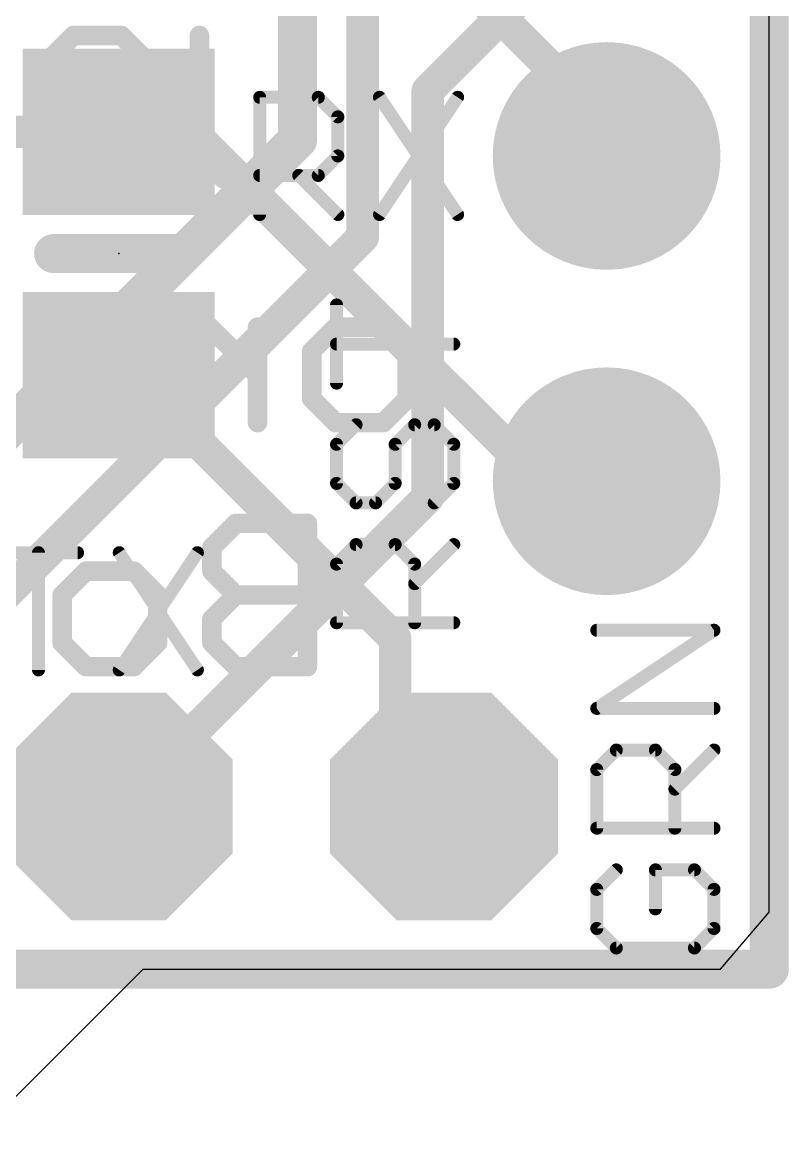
# Model space of a CAD drawing. Extents: x -9 to 9, y -1.3 to 37.
# Drawn here: x 3.06 to 9.04, y -1.27 to 7.39 of the extents above; entities that cross this region are included whole.
import ezdxf

# ---------------------------------------------------------------- set-up
doc = ezdxf.new("R2010")
doc.units = 0
for name, color, linetype in [('1', 12, 'CONTINUOUS'), ('16', 132, 'CONTINUOUS'), ('17', 110, 'CONTINUOUS'), ('20', 53, 'CONTINUOUS'), ('21', 40, 'CONTINUOUS'), ('22', 6, 'CONTINUOUS'), ('23', 53, 'CONTINUOUS')]:
    doc.layers.add(name, color=color, linetype=linetype)

# ---------------------------------------------------------------- blocks, each defined once
blk = doc.blocks.new('RECT')
blk.add_solid([(-0.5, -0.5), (0.5, -0.5), (-0.5, 0.5), (0.5, 0.5)])
blk = doc.blocks.new('OCTAGONP')
at = {"const_width": 0.5}
blk.add_lwpolyline([(-0.25, -0.1036), (-0.25, 0.1036), (-0.1036, 0.25), (0.1036, 0.25), (0.25, 0.1036), (0.25, -0.1036), (0.1036, -0.25), (-0.1036, -0.25), (-0.25, -0.1036), (-0.25, 0.1036)], dxfattribs=at)
blk = doc.blocks.new('ROUNDP')
at = {"const_width": 0.5}
blk.add_lwpolyline([(0, -0.25, 1), (0, 0.25, 1), (0, -0.25)], format="xyb", dxfattribs=at)

msp = doc.modelspace()

# ---------------------------------------------------------------- linework, layer by layer
at = {"layer": '1', "const_width": 0.254}
for points in [[(6.096, 8.128), (7.62, 6.604)], [(7.62, 6.604), (7.62, 6.35)], [(2.835, 6.538), (3.81, 6.538)], [(3.81, 6.538), (4.384, 6.538)], [(4.384, 6.538), (7.073, 3.849)], [(3.91, 4.638), (3.81, 4.638)], [(5.969, 2.579), (3.91, 4.638)], [(7.073, 3.849), (7.073, 3.81)], [(7.073, 3.81), (7.62, 3.81)], [(5.969, 2.579), (5.969, 1.651)], [(5.969, 1.651), (6.35, 1.27)]]:
    msp.add_lwpolyline(points, dxfattribs=at)
at = {"layer": '1', "const_width": 0.127}
for points in [[(7.6835, 6.604, 1), (7.5565, 6.604)], [(7.5751, 6.5591, 1), (7.6649, 6.6489)], [(3.81, 6.6015, 1), (3.81, 6.4745)], [(3.81, 6.4745, 1), (3.81, 6.6015)], [(4.4289, 6.5829, 1), (4.3391, 6.4931)], [(4.384, 6.4745, 1), (4.384, 6.6015)], [(7.5565, 6.35, 1), (7.6835, 6.35)], [(3.81, 4.7015, 1), (3.81, 4.5745)], [(3.9549, 4.6829, 1), (3.8651, 4.5931)], [(3.91, 4.5745, 1), (3.91, 4.7015)], [(7.1365, 3.849, 1), (7.0095, 3.849)], [(7.073, 3.8735, 1), (7.073, 3.7465)], [(7.0281, 3.8041, 1), (7.1179, 3.8939)], [(7.62, 3.7465, 1), (7.62, 3.8735)], [(7.0095, 3.81, 1), (7.1365, 3.81)], [(6.0325, 2.579, 1), (5.9055, 2.579)], [(5.9241, 2.5341, 1), (6.0139, 2.6239)], [(6.0139, 1.6959, 1), (5.9241, 1.6061)], [(5.9055, 1.651, 1), (6.0325, 1.651)], [(6.3051, 1.2251, 1), (6.3949, 1.3149)]]:
    msp.add_lwpolyline(points, format="xyb", dxfattribs=at)
at = {"layer": '16'}
for points, const_width in [([(8.89, 0), (8.89, 36.83)], 0.3048), ([(5.207, 6.477), (5.207, 8.4455)], 0.3048), ([(6.223, 6.858), (7.62, 8.255)], 0.254), ([(5.715, 5.715), (5.715, 7.747)], 0.254), ([(6.223, 3.683), (6.223, 6.858)], 0.254), ([(1.524, 2.794), (5.207, 6.477)], 0.3048), ([(1.27, 1.27), (5.715, 5.715)], 0.254), ([(3.81, 1.27), (6.223, 3.683)], 0.254), ([(-8.89, 0), (8.89, 0)], 0.3048)]:
    msp.add_lwpolyline(points, dxfattribs=dict(at, const_width=const_width))
for points, const_width in [([(6.2865, 6.858, 1), (6.1595, 6.858)], 0.127), ([(6.1781, 6.9029, 1), (6.2679, 6.8131)], 0.127), ([(5.2609, 6.4231, 1), (5.1531, 6.5309)], 0.1524), ([(5.1308, 6.477, 1), (5.2832, 6.477)], 0.1524), ([(5.7599, 5.6701, 1), (5.6701, 5.7599)], 0.127), ([(5.6515, 5.715, 1), (5.7785, 5.715)], 0.127), ([(6.1595, 3.683, 1), (6.2865, 3.683)], 0.127), ([(6.2679, 3.6381, 1), (6.1781, 3.7279)], 0.127), ([(3.7651, 1.3149, 1), (3.8549, 1.2251)], 0.127), ([(8.89, -0.0762, 1), (8.89, 0.0762)], 0.1524), ([(8.8138, 0, 1), (8.9662, 0)], 0.1524)]:
    msp.add_lwpolyline(points, format="xyb", dxfattribs=dict(at, const_width=const_width))
at = {"layer": '20'}
for p, q in [((8.89, 0.4445), (8.89, 34.163)), ((8.509, 0), (8.89, 0.4445)), ((2.7305, -1.27), (4.0005, 0)), ((4.0005, 0), (8.509, 0))]:
    msp.add_line(p, q, dxfattribs=at)
at = {"layer": '21'}
for points, const_width in [([(4.9108, 5.8928), (4.9108, 6.808)], 0.1016), ([(4.9108, 6.808), (5.3684, 6.808)], 0.1016), ([(5.3684, 6.808), (5.5209, 6.6555)], 0.1016), ([(5.8463, 6.808), (6.4564, 5.8928)], 0.1016), ([(6.4564, 6.808), (5.8463, 5.8928)], 0.1016), ([(5.5209, 6.6555), (5.5209, 6.3504)], 0.1016), ([(5.5209, 6.3504), (5.3684, 6.1979)], 0.1016), ([(5.3684, 6.1979), (4.9108, 6.1979)], 0.1016), ([(5.2158, 6.1979), (5.5209, 5.8928)], 0.1016), ([(4.318, 5.588), (3.302, 5.588)], 0.3048), ([(5.511, 4.5763), (5.511, 5.1864)], 0.1016), ([(6.4262, 4.8813), (5.511, 4.8813)], 0.1016), ([(5.6635, 4.2509), (5.511, 4.0984)], 0.1016), ([(5.9686, 4.0984), (6.1211, 4.2509)], 0.1016), ([(6.1211, 4.2509), (6.2737, 4.2509)], 0.1016), ([(6.2737, 4.2509), (6.4262, 4.0984)], 0.1016), ([(5.511, 4.0984), (5.511, 3.7933)], 0.1016), ([(5.9686, 3.7933), (5.9686, 4.0984)], 0.1016), ([(6.4262, 4.0984), (6.4262, 3.7933)], 0.1016), ([(5.511, 3.7933), (5.6635, 3.6408)], 0.1016), ([(5.8161, 3.6408), (5.9686, 3.7933)], 0.1016), ([(6.4262, 3.7933), (6.2737, 3.6408)], 0.1016), ([(5.6635, 3.6408), (5.8161, 3.6408)], 0.1016), ([(2.8788, 3.252), (3.4889, 3.252)], 0.1016), ([(3.1838, 2.3368), (3.1838, 3.252)], 0.1016), ([(3.8143, 3.252), (4.4244, 2.3368)], 0.1016), ([(4.4244, 3.252), (3.8143, 2.3368)], 0.1016), ([(5.511, 3.1628), (5.6635, 3.3154)], 0.1016), ([(5.6635, 3.3154), (5.9686, 3.3154)], 0.1016), ([(5.9686, 3.3154), (6.1211, 3.1628)], 0.1016), ([(6.1211, 3.0103), (6.4262, 3.3154)], 0.1016), ([(5.511, 2.7052), (5.511, 3.1628)], 0.1016), ([(6.1211, 3.1628), (6.1211, 2.7052)], 0.1016), ([(6.4262, 2.7052), (5.511, 2.7052)], 0.1016), ([(7.543, 2.0363), (8.4582, 2.6464)], 0.1016), ([(8.4582, 2.6464), (7.543, 2.6464)], 0.1016), ([(8.4582, 2.0363), (7.543, 2.0363)], 0.1016), ([(7.543, 1.5584), (7.6956, 1.7109)], 0.1016), ([(7.6956, 1.7109), (8.0006, 1.7109)], 0.1016), ([(8.0006, 1.7109), (8.1531, 1.5584)], 0.1016), ([(8.1531, 1.4058), (8.4582, 1.7109)], 0.1016), ([(7.543, 1.1008), (7.543, 1.5584)], 0.1016), ([(8.1531, 1.5584), (8.1531, 1.1008)], 0.1016), ([(8.4582, 1.1008), (7.543, 1.1008)], 0.1016), ([(7.6956, 0.7754), (7.543, 0.6228)], 0.1016), ([(8.3057, 0.7754), (8.0006, 0.7754)], 0.1016), ([(8.0006, 0.7754), (8.0006, 0.4703)], 0.1016), ([(8.4582, 0.6228), (8.3057, 0.7754)], 0.1016), ([(7.543, 0.6228), (7.543, 0.3178)], 0.1016), ([(8.4582, 0.3178), (8.4582, 0.6228)], 0.1016), ([(7.543, 0.3178), (7.6956, 0.1652)], 0.1016), ([(8.3057, 0.1652), (8.4582, 0.3178)], 0.1016), ([(7.6956, 0.1652), (8.3057, 0.1652)], 0.1016)]:
    msp.add_lwpolyline(points, dxfattribs=dict(at, const_width=const_width))
for points, const_width in [([(4.9362, 6.808, 1), (4.8854, 6.808)], 0.0508), ([(4.9108, 6.8334, 1), (4.9108, 6.7826)], 0.0508), ([(5.3863, 6.8259, 1), (5.3504, 6.79)], 0.0508), ([(5.3684, 6.7826, 1), (5.3684, 6.8334)], 0.0508), ([(5.8674, 6.8221, 1), (5.8251, 6.7939)], 0.0508), ([(6.4775, 6.7939, 1), (6.4353, 6.8221)], 0.0508), ([(5.5463, 6.6555, 1), (5.4955, 6.6555)], 0.0508), ([(5.5029, 6.6375, 1), (5.5388, 6.6734)], 0.0508), ([(5.4955, 6.3504, 1), (5.5463, 6.3504)], 0.0508), ([(5.5388, 6.3324, 1), (5.5029, 6.3684)], 0.0508), ([(4.9108, 6.2233, 1), (4.9108, 6.1725)], 0.0508), ([(5.2338, 6.2158, 1), (5.1979, 6.1799)], 0.0508), ([(5.3504, 6.2158, 1), (5.3863, 6.1799)], 0.0508), ([(5.3684, 6.1725, 1), (5.3684, 6.2233)], 0.0508), ([(4.8854, 5.8928, 1), (4.9362, 5.8928)], 0.0508), ([(5.5029, 5.8748, 1), (5.5388, 5.9108)], 0.0508), ([(5.8251, 5.9069, 1), (5.8674, 5.8787)], 0.0508), ([(6.4353, 5.8787, 1), (6.4775, 5.9069)], 0.0508), ([(3.302, 5.6642, 1), (3.302, 5.5118)], 0.1524), ([(4.318, 5.5118, 1), (4.318, 5.6642)], 0.1524), ([(5.5364, 5.1864, 1), (5.4856, 5.1864)], 0.0508), ([(5.511, 4.9067, 1), (5.511, 4.8559)], 0.0508), ([(6.4262, 4.8559, 1), (6.4262, 4.9067)], 0.0508), ([(5.4856, 4.5763, 1), (5.5364, 4.5763)], 0.0508), ([(5.6815, 4.2329, 1), (5.6456, 4.2688)], 0.0508), ([(6.1211, 4.2763, 1), (6.1211, 4.2255)], 0.0508), ([(6.1391, 4.2329, 1), (6.1032, 4.2688)], 0.0508), ([(6.2916, 4.2688, 1), (6.2557, 4.2329)], 0.0508), ([(6.2737, 4.2255, 1), (6.2737, 4.2763)], 0.0508), ([(5.5364, 4.0984, 1), (5.4856, 4.0984)], 0.0508), ([(5.4931, 4.1163, 1), (5.529, 4.0804)], 0.0508), ([(5.994, 4.0984, 1), (5.9432, 4.0984)], 0.0508), ([(5.9506, 4.1163, 1), (5.9866, 4.0804)], 0.0508), ([(6.4516, 4.0984, 1), (6.4008, 4.0984)], 0.0508), ([(6.4082, 4.0804, 1), (6.4442, 4.1163)], 0.0508), ([(5.529, 3.8113, 1), (5.4931, 3.7753)], 0.0508), ([(5.4856, 3.7933, 1), (5.5364, 3.7933)], 0.0508), ([(5.9432, 3.7933, 1), (5.994, 3.7933)], 0.0508), ([(5.9866, 3.7753, 1), (5.9506, 3.8113)], 0.0508), ([(6.4008, 3.7933, 1), (6.4516, 3.7933)], 0.0508), ([(6.4442, 3.7753, 1), (6.4082, 3.8113)], 0.0508), ([(5.6635, 3.6662, 1), (5.6635, 3.6154)], 0.0508), ([(5.6456, 3.6228, 1), (5.6815, 3.6587)], 0.0508), ([(5.7981, 3.6587, 1), (5.834, 3.6228)], 0.0508), ([(5.8161, 3.6154, 1), (5.8161, 3.6662)], 0.0508), ([(6.2557, 3.6587, 1), (6.2916, 3.6228)], 0.0508), ([(3.2092, 3.252, 1), (3.1584, 3.252)], 0.0508), ([(3.4889, 3.2266, 1), (3.4889, 3.2774)], 0.0508), ([(3.8354, 3.2661, 1), (3.7931, 3.2379)], 0.0508), ([(4.4455, 3.2379, 1), (4.4033, 3.2661)], 0.0508), ([(5.6635, 3.3408, 1), (5.6635, 3.29)], 0.0508), ([(5.6815, 3.2974, 1), (5.6456, 3.3333)], 0.0508), ([(5.9866, 3.3333, 1), (5.9506, 3.2974)], 0.0508), ([(5.9686, 3.29, 1), (5.9686, 3.3408)], 0.0508), ([(6.4442, 3.2974, 1), (6.4082, 3.3333)], 0.0508), ([(5.5364, 3.1628, 1), (5.4856, 3.1628)], 0.0508), ([(5.4931, 3.1808, 1), (5.529, 3.1449)], 0.0508), ([(6.1465, 3.1628, 1), (6.0957, 3.1628)], 0.0508), ([(6.1032, 3.1449, 1), (6.1391, 3.1808)], 0.0508), ([(6.1032, 3.0283, 1), (6.1391, 2.9923)], 0.0508), ([(5.511, 2.7306, 1), (5.511, 2.6798)], 0.0508), ([(5.4856, 2.7052, 1), (5.5364, 2.7052)], 0.0508), ([(6.0957, 2.7052, 1), (6.1465, 2.7052)], 0.0508), ([(6.4262, 2.6798, 1), (6.4262, 2.7306)], 0.0508), ([(7.543, 2.6718, 1), (7.543, 2.621)], 0.0508), ([(8.4723, 2.6253, 1), (8.4441, 2.6675)], 0.0508), ([(8.4582, 2.621, 1), (8.4582, 2.6718)], 0.0508), ([(3.1584, 2.3368, 1), (3.2092, 2.3368)], 0.0508), ([(3.7931, 2.3509, 1), (3.8354, 2.3227)], 0.0508), ([(4.4033, 2.3227, 1), (4.4455, 2.3509)], 0.0508), ([(7.543, 2.0617, 1), (7.543, 2.0109)], 0.0508), ([(7.5289, 2.0574, 1), (7.5571, 2.0151)], 0.0508), ([(8.4582, 2.0109, 1), (8.4582, 2.0617)], 0.0508), ([(7.6956, 1.7363, 1), (7.6956, 1.6855)], 0.0508), ([(7.7135, 1.6929, 1), (7.6776, 1.7288)], 0.0508), ([(8.0186, 1.7288, 1), (7.9826, 1.6929)], 0.0508), ([(8.0006, 1.6855, 1), (8.0006, 1.7363)], 0.0508), ([(8.4762, 1.6929, 1), (8.4402, 1.7288)], 0.0508), ([(7.5684, 1.5584, 1), (7.5176, 1.5584)], 0.0508), ([(7.5251, 1.5763, 1), (7.561, 1.5404)], 0.0508), ([(8.1785, 1.5584, 1), (8.1277, 1.5584)], 0.0508), ([(8.1352, 1.5404, 1), (8.1711, 1.5763)], 0.0508), ([(8.1352, 1.4238, 1), (8.1711, 1.3879)], 0.0508), ([(7.543, 1.1262, 1), (7.543, 1.0754)], 0.0508), ([(8.4582, 1.0754, 1), (8.4582, 1.1262)], 0.0508), ([(7.5176, 1.1008, 1), (7.5684, 1.1008)], 0.0508), ([(8.1277, 1.1008, 1), (8.1785, 1.1008)], 0.0508), ([(7.7135, 0.7574, 1), (7.6776, 0.7933)], 0.0508), ([(8.0006, 0.8008, 1), (8.0006, 0.75)], 0.0508), ([(8.026, 0.7754, 1), (7.9752, 0.7754)], 0.0508), ([(8.3236, 0.7933, 1), (8.2877, 0.7574)], 0.0508), ([(8.3057, 0.75, 1), (8.3057, 0.8008)], 0.0508), ([(7.5684, 0.6228, 1), (7.5176, 0.6228)], 0.0508), ([(7.5251, 0.6408, 1), (7.561, 0.6049)], 0.0508), ([(8.4836, 0.6228, 1), (8.4328, 0.6228)], 0.0508), ([(8.4402, 0.6049, 1), (8.4762, 0.6408)], 0.0508), ([(7.9752, 0.4703, 1), (8.026, 0.4703)], 0.0508), ([(7.561, 0.3357, 1), (7.5251, 0.2998)], 0.0508), ([(8.4762, 0.2998, 1), (8.4402, 0.3357)], 0.0508), ([(7.5176, 0.3178, 1), (7.5684, 0.3178)], 0.0508), ([(8.4328, 0.3178, 1), (8.4836, 0.3178)], 0.0508), ([(7.6956, 0.1906, 1), (7.6956, 0.1398)], 0.0508), ([(7.6776, 0.1473, 1), (7.7135, 0.1832)], 0.0508), ([(8.2877, 0.1832, 1), (8.3236, 0.1473)], 0.0508), ([(8.3057, 0.1398, 1), (8.3057, 0.1906)], 0.0508)]:
    msp.add_lwpolyline(points, format="xyb", dxfattribs=dict(at, const_width=const_width))
at = {"layer": '22', "const_width": 0.1524}
for points in [[(3.271, 7.1043), (3.4574, 7.2908)], [(3.4574, 7.2908), (3.8303, 7.2908)], [(3.8303, 7.2908), (4.0167, 7.1043)], [(4.4404, 6.3586), (4.4404, 7.2908)], [(5.1861, 7.2908), (5.1861, 6.3586)], [(4.0167, 7.1043), (4.0167, 6.9179)], [(4.0167, 6.9179), (3.8303, 6.7315)], [(3.4574, 6.7315), (3.271, 6.5451)], [(3.8303, 6.7315), (3.4574, 6.7315)], [(3.271, 6.5451), (3.271, 6.3586)], [(3.271, 6.3586), (3.4574, 6.1722)], [(3.8303, 6.1722), (4.0167, 6.3586)], [(4.6268, 6.1722), (4.4404, 6.3586)], [(5.1861, 6.3586), (4.9997, 6.1722)], [(3.4574, 6.1722), (3.8303, 6.1722)], [(4.9997, 6.1722), (4.6268, 6.1722)], [(4.5209, 5.0129), (4.3345, 5.0129)], [(4.8937, 4.6401), (4.5209, 5.0129)], [(4.8937, 4.2672), (4.8937, 5.0129)], [(5.3174, 4.8265), (5.5039, 5.0129)], [(5.5039, 5.0129), (5.8767, 5.0129)], [(5.8767, 5.0129), (6.0631, 4.8265)], [(5.3174, 4.4536), (5.3174, 4.8265)], [(6.0631, 4.8265), (6.0631, 4.4536)], [(5.5039, 4.2672), (5.3174, 4.4536)], [(6.0631, 4.4536), (5.8767, 4.2672)], [(5.8767, 4.2672), (5.5039, 4.2672)], [(4.7243, 3.4808), (4.5378, 3.2943)], [(5.2835, 3.4808), (4.7243, 3.4808)], [(5.2835, 2.3622), (5.2835, 3.4808)], [(4.5378, 3.2943), (4.5378, 3.1079)], [(3.3684, 2.9215), (3.5549, 3.1079)], [(3.5549, 3.1079), (3.9277, 3.1079)], [(3.9277, 3.1079), (4.1142, 2.9215)], [(4.5378, 3.1079), (4.7243, 2.9215)], [(3.3684, 2.5486), (3.3684, 2.9215)], [(4.1142, 2.9215), (4.1142, 2.5486)], [(4.7243, 2.9215), (4.5378, 2.7351)], [(5.2835, 2.9215), (4.7243, 2.9215)], [(4.5378, 2.7351), (4.5378, 2.5486)], [(3.5549, 2.3622), (3.3684, 2.5486)], [(4.1142, 2.5486), (3.9277, 2.3622)], [(4.5378, 2.5486), (4.7243, 2.3622)], [(3.9277, 2.3622), (3.5549, 2.3622)], [(4.7243, 2.3622), (5.2835, 2.3622)]]:
    msp.add_lwpolyline(points, dxfattribs=at)
at = {"layer": '22', "const_width": 0.0762}
for points in [[(3.4574, 7.3289, 1), (3.4574, 7.2527)], [(3.4844, 7.2638, 1), (3.4305, 7.3177)], [(3.8572, 7.3177, 1), (3.8033, 7.2638)], [(3.8303, 7.2527, 1), (3.8303, 7.3289)], [(4.4785, 7.2908, 1), (4.4023, 7.2908)], [(5.2242, 7.2908, 1), (5.148, 7.2908)], [(3.2441, 7.1313, 1), (3.2979, 7.0774)], [(4.0548, 7.1043, 1), (3.9786, 7.1043)], [(3.9898, 7.0774, 1), (4.0436, 7.1313)], [(3.9786, 6.9179, 1), (4.0548, 6.9179)], [(4.0436, 6.891, 1), (3.9898, 6.9448)], [(3.4574, 6.7696, 1), (3.4574, 6.6934)], [(3.4844, 6.7045, 1), (3.4305, 6.7584)], [(3.8033, 6.7584, 1), (3.8572, 6.7045)], [(3.8303, 6.6934, 1), (3.8303, 6.7696)], [(3.3091, 6.5451, 1), (3.2329, 6.5451)], [(3.2441, 6.572, 1), (3.2979, 6.5181)], [(3.2979, 6.3856, 1), (3.2441, 6.3317)], [(4.0436, 6.3317, 1), (3.9898, 6.3856)], [(4.4673, 6.3856, 1), (4.4135, 6.3317)], [(5.213, 6.3317, 1), (5.1592, 6.3856)], [(3.2329, 6.3586, 1), (3.3091, 6.3586)], [(4.4023, 6.3586, 1), (4.4785, 6.3586)], [(5.148, 6.3586, 1), (5.2242, 6.3586)], [(3.4574, 6.2103, 1), (3.4574, 6.1341)], [(3.8303, 6.1341, 1), (3.8303, 6.2103)], [(4.6268, 6.2103, 1), (4.6268, 6.1341)], [(4.9997, 6.1341, 1), (4.9997, 6.2103)], [(3.4305, 6.1453, 1), (3.4844, 6.1991)], [(3.8033, 6.1991, 1), (3.8572, 6.1453)], [(4.5999, 6.1453, 1), (4.6538, 6.1991)], [(4.9727, 6.1991, 1), (5.0266, 6.1453)], [(4.3345, 5.051, 1), (4.3345, 4.9748)], [(4.5478, 5.0398, 1), (4.494, 4.986)], [(4.5209, 4.9748, 1), (4.5209, 5.051)], [(4.9318, 5.0129, 1), (4.8556, 5.0129)], [(5.5039, 5.051, 1), (5.5039, 4.9748)], [(5.5308, 4.986, 1), (5.4769, 5.0398)], [(5.9037, 5.0398, 1), (5.8498, 4.986)], [(5.8767, 4.9748, 1), (5.8767, 5.051)], [(5.3555, 4.8265, 1), (5.2793, 4.8265)], [(5.2905, 4.8534, 1), (5.3444, 4.7995)], [(6.1012, 4.8265, 1), (6.025, 4.8265)], [(6.0362, 4.7995, 1), (6.0901, 4.8534)], [(4.8668, 4.6131, 1), (4.9207, 4.667)], [(5.3444, 4.4806, 1), (5.2905, 4.4267)], [(6.0901, 4.4267, 1), (6.0362, 4.4806)], [(5.2793, 4.4536, 1), (5.3555, 4.4536)], [(6.025, 4.4536, 1), (6.1012, 4.4536)], [(5.5039, 4.3053, 1), (5.5039, 4.2291)], [(5.8767, 4.2291, 1), (5.8767, 4.3053)], [(4.8556, 4.2672, 1), (4.9318, 4.2672)], [(5.4769, 4.2403, 1), (5.5308, 4.2941)], [(5.8498, 4.2941, 1), (5.9037, 4.2403)], [(4.7243, 3.5189, 1), (4.7243, 3.4427)], [(4.7512, 3.4538, 1), (4.6973, 3.5077)], [(5.3216, 3.4808, 1), (5.2454, 3.4808)], [(5.2835, 3.4427, 1), (5.2835, 3.5189)], [(4.5759, 3.2943, 1), (4.4997, 3.2943)], [(4.5109, 3.3213, 1), (4.5648, 3.2674)], [(3.5549, 3.146, 1), (3.5549, 3.0698)], [(3.5818, 3.081, 1), (3.5279, 3.1348)], [(3.9547, 3.1348, 1), (3.9008, 3.081)], [(3.9277, 3.0698, 1), (3.9277, 3.146)], [(4.4997, 3.1079, 1), (4.5759, 3.1079)], [(4.5648, 3.1348, 1), (4.5109, 3.081)], [(3.4065, 2.9215, 1), (3.3303, 2.9215)], [(3.3415, 2.9484, 1), (3.3954, 2.8945)], [(4.1523, 2.9215, 1), (4.0761, 2.9215)], [(4.0872, 2.8945, 1), (4.1411, 2.9484)], [(4.7243, 2.9596, 1), (4.7243, 2.8834)], [(4.7512, 2.8945, 1), (4.6973, 2.9484)], [(4.6973, 2.8945, 1), (4.7512, 2.9484)], [(5.2835, 2.8834, 1), (5.2835, 2.9596)], [(4.5759, 2.7351, 1), (4.4997, 2.7351)], [(4.5109, 2.762, 1), (4.5648, 2.7081)], [(3.3954, 2.5756, 1), (3.3415, 2.5217)], [(4.1411, 2.5217, 1), (4.0872, 2.5756)], [(4.5648, 2.5756, 1), (4.5109, 2.5217)], [(3.3303, 2.5486, 1), (3.4065, 2.5486)], [(4.0761, 2.5486, 1), (4.1523, 2.5486)], [(4.4997, 2.5486, 1), (4.5759, 2.5486)], [(3.5549, 2.4003, 1), (3.5549, 2.3241)], [(3.5279, 2.3353, 1), (3.5818, 2.3891)], [(3.9008, 2.3891, 1), (3.9547, 2.3353)], [(3.9277, 2.3241, 1), (3.9277, 2.4003)], [(4.7243, 2.4003, 1), (4.7243, 2.3241)], [(4.6973, 2.3353, 1), (4.7512, 2.3891)], [(5.2835, 2.3241, 1), (5.2835, 2.4003)], [(5.2454, 2.3622, 1), (5.3216, 2.3622)]]:
    msp.add_lwpolyline(points, format="xyb", dxfattribs=at)
at = {"layer": '23'}
msp.add_point((3.81, 5.588), dxfattribs=at)

# ---------------------------------------------------------------- block references
at = {"layer": '1', "xscale": 1.3, "yscale": 1.5, "rotation": 270}
for p in [(3.81, 6.538), (3.81, 4.638)]:
    msp.add_blockref('RECT', p, dxfattribs=at)
at = {"layer": '17', "xscale": 1.778, "yscale": 1.778}
for p in [(7.62, 6.35), (7.62, 6.35), (7.62, 3.81), (7.62, 3.81)]:
    msp.add_blockref('ROUNDP', p, dxfattribs=at)
at = {"layer": '17', "xscale": 1.778, "yscale": 1.778, "rotation": 90}
for p in [(3.81, 1.27), (3.81, 1.27), (6.35, 1.27), (6.35, 1.27)]:
    msp.add_blockref('OCTAGONP', p, dxfattribs=at)

doc.saveas('drawing.dxf')
